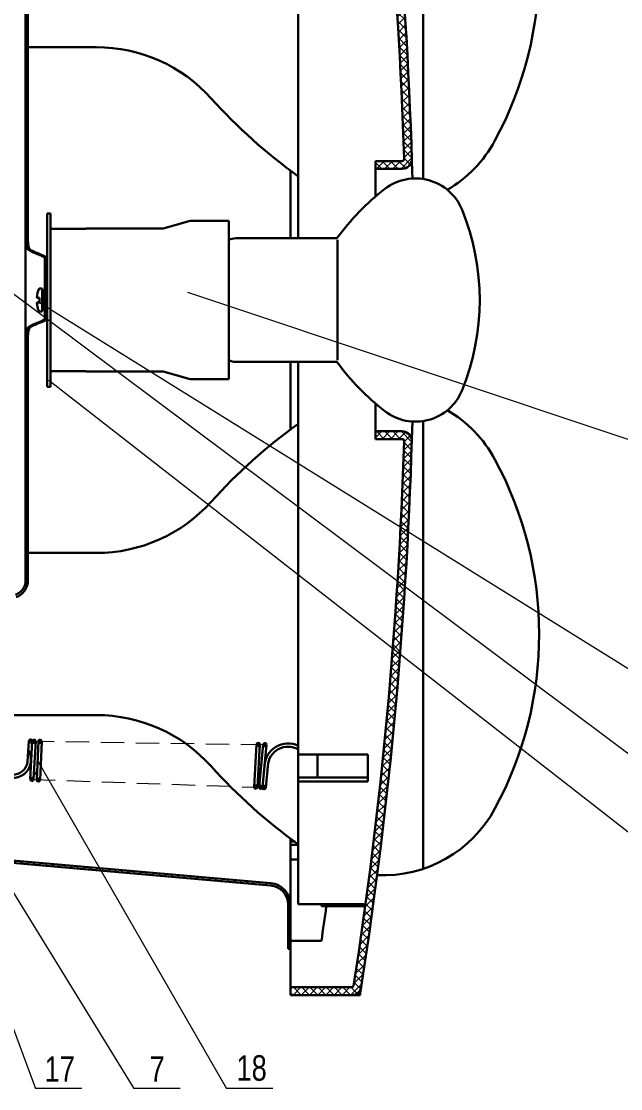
# Model space of a CAD drawing. Extents: x 2851 to 5144, y -2460 to -454.
# Drawn here: x 3157 to 3234.6, y -712.6 to -574.3 of the extents above; entities that cross this region are included whole.
import ezdxf

# ---------------------------------------------------------------- set-up
doc = ezdxf.new("R2010")
doc.units = 0
doc.header["$LTSCALE"] = 1.21
doc.header["$MEASUREMENT"] = 0
doc.linetypes.add('DASHED', pattern=[0.75, 0.5, -0.25])
doc.layers.get('0').update_dxf_attribs({"linetype": 'CONTINUOUS', "lineweight": 30})
for name, color, linetype, lineweight in [('dash', 3, 'DASHED', 15), ('dim', 5, 'CONTINUOUS', 15), ('hatch', 24, 'CONTINUOUS', 15)]:
    doc.layers.add(name, color=color, linetype=linetype, lineweight=lineweight)
doc.styles.get("Standard").update_dxf_attribs({"font": 'txt.shx', "width": 0.8, "height": 3})
pattern_1 = [(315, (-244.3558238916758, -1329.413102735518), (-0.5303300858899106, -0.5303300858899107), []), (225, (-244.3558238916758, -1329.413102735518), (-0.5303300858899107, 0.5303300858899106), [])]
pattern_2 = [(133.1573870608696, (2924.907033946151, -1190.042338297139), (-0.1053689791774537, -0.09880068703184976), [])]
pattern_3 = [(45, (-244.3558238916758, 108.5351092320088), (-0.4419417382415922, 0.4419417382415922), [])]

msp = doc.modelspace()

# ---------------------------------------------------------------- hatches: boundary and pattern name
at = {"layer": 'hatch'}
h = msp.add_hatch(dxfattribs=at)
h.set_pattern_fill('ANSI37', color=256, scale=6, style=0)
h.set_pattern_definition([(45, (-244.3558238916758, 108.5351092320088), (-0.5303300858899106, 0.5303300858899107), []), (135, (-244.3558238916758, 108.5351092320088), (-0.5303300858899107, -0.5303300858899106), [])])
h.paths.add_polyline_path([(3201.039912748318, -521.6889967517546), (3200.028061380392, -521.6889967517546, -0.004440709959771278), (3201.513829884642, -531.9027724209863, -0.005074426510831271), (3201.514515690909, -531.9078001478899, -0.02604020688589742), (3206.558759476365, -592.180959992441, -0.4244078990217468), (3206.308257734896, -592.4389967517544), (3202.845676205733, -592.4389967517544), (3202.845676205733, -593.4389967517544), (3206.310259948101, -593.4389967517544, 0.4230691863674133), (3207.558278875087, -592.1499576219378, 0.03042036854671357)])
h = msp.add_hatch(dxfattribs=at)
h.set_pattern_fill('ANSI31', color=256, scale=5, style=0)
h.set_pattern_definition(pattern_3)
h.paths.add_polyline_path([(3157.845676205734, -571.7865962517917), (3157.545676205733, -571.7865962517917), (3157.545676205732, -585.6192090168546), (3157.845676205733, -585.6192090168546)])
h = msp.add_hatch(dxfattribs=at)
h.set_pattern_fill('ANSI31', color=256, scale=5, style=0)
h.set_pattern_definition(pattern_3)
h.paths.add_polyline_path([(3160.345676205734, -604.9389967517544), (3160.045676205733, -604.9389967517544), (3160.045676205733, -612.9389967517544), (3160.345676205734, -612.9389967517544)])
h = msp.add_hatch(dxfattribs=at)
h.set_pattern_fill('ANSI37', color=256, scale=6, style=0)
h.set_pattern_definition(pattern_1)
h.paths.add_polyline_path([(3201.039912748318, -699.1889967517546), (3200.028061380392, -699.1889967517546, 0.004440709959771278), (3201.513829884642, -688.975221082523, 0.005074426510831271), (3201.514515690909, -688.9701933556194, 0.02604020688589742), (3206.558759476365, -628.6970335110683, 0.4244078990217468), (3206.308257734896, -628.4389967517549), (3202.845676205733, -628.4389967517549), (3202.845676205733, -627.4389967517549), (3206.310259948101, -627.4389967517549, -0.4230691863674133), (3207.558278875087, -628.7280358815715, -0.03042036854671357)])
h = msp.add_hatch(dxfattribs=at)
h.set_pattern_fill('ANSI31', color=256, scale=5, style=0)
h.set_pattern_definition(pattern_3)
h.paths.add_polyline_path([(3157.845676205733, -632.2587844866547), (3157.545676205733, -632.2587844866546), (3157.545676205733, -643.1889967517543), (3157.845676205733, -643.1889967517543)])
h = msp.add_hatch(dxfattribs=at)
h.set_pattern_fill('ANSI31', color=256, scale=5, style=0)
h.set_pattern_definition(pattern_3)
edge = h.paths.add_edge_path()
edge.add_line((3157.845676205734, -643.1889967517544), (3157.545676205732, -643.1889967517543))
edge.add_line((3157.545676205732, -643.1889967517543), (3157.545676205732, -646.7266294148554))
edge.add_spline(control_points=[(3157.545676205733, -646.7266294148548), (3157.540622644885, -646.826825539322), (3157.535569084038, -646.9270216637894), (3157.522411642371, -647.0260981541046)], knot_values=[0, 0, 0, 0, 0.3002122798432771, 0.3002122798432771, 0.3002122798432771, 0.3002122798432771], degree=3, periodic=0)
edge.add_line((3157.522411642371, -647.0260981541045), (3157.824425599341, -647.0260981541045))
edge.add_spline(control_points=[(3157.824425599341, -647.0260981541044), (3157.835586201452, -646.9268380328908), (3157.840631203593, -646.8267337238728), (3157.845676205733, -646.7266294148548)], knot_values=[2.509321301873535, 2.509321301873535, 2.509321301873535, 2.509321301873535, 2.809259297175016, 2.809259297175016, 2.809259297175016, 2.809259297175016], degree=3, periodic=0)
edge.add_line((3157.845676205733, -646.7266294148529), (3157.845676205734, -643.1889967517544))
edge = h.paths.add_edge_path()
edge.add_spline(control_points=[(3157.184314593877, -648.3428096696757), (3157.227216935454, -648.2992464399553), (3157.358610668093, -648.1549999037583), (3157.548026038879, -647.8840033632742), (3157.717239456672, -647.5182773326914), (3157.79847874618, -647.2255727892189), (3157.820654328862, -647.0596390653577), (3157.824425599341, -647.0260981541044)], knot_values=[1.020392693149667, 1.020392693149667, 1.020392693149667, 1.020392693149667, 1.20365701132848, 1.60499474588372, 2.006468079345108, 2.407969484458152, 2.509321301873535, 2.509321301873535, 2.509321301873535, 2.509321301873535], degree=3, periodic=0)
edge.add_line((3157.824425599342, -647.0260981541045), (3157.522411642372, -647.0260981541045))
edge.add_spline(control_points=[(3157.522411642371, -647.0260981541046), (3157.520262744019, -647.0422795146023), (3157.501061023107, -647.1734120414221), (3157.433925323415, -647.4151811603073), (3157.311364744135, -647.6800401321979), (3157.217630466604, -647.8275905910313), (3157.184314593876, -647.8752674551745)], knot_values=[0.3002122798432771, 0.3002122798432771, 0.3002122798432771, 0.3002122798432771, 0.3492435193484723, 0.6982924698557911, 1.047198517900249, 1.221433111622693, 1.221433111622693, 1.221433111622693, 1.221433111622693], degree=3, periodic=0)
edge.add_line((3157.184314593877, -647.8752674551722), (3157.184314593878, -648.3428096696755))
h = msp.add_hatch(dxfattribs=at)
h.set_pattern_fill('ANSI31', color=256, scale=1.155555555555555, angle=88.15738706086961, style=0)
h.set_pattern_definition(pattern_2)
h.paths.add_polyline_path([(3158.201767813798, -667.3431507251807, 1), (3158.187834362047, -667.7762599916484, 1)])
h.paths.add_polyline_path([(3158.412095156136, -667.5635416738309), (3158.845178967652, -667.5711877458864, 0.4015314254767622), (3158.635492941122, -667.3570885799218, 0.4099788777708844)])
h.paths.add_polyline_path([(3158.412095156136, -667.5635416738309, 0.4184609652890624), (3158.621559489371, -667.7901978463894, 0.3933473828172411), (3158.84402393489, -667.5961193621332), (3158.845187187308, -667.5752140822533, 0.004645882687723972), (3158.845178967652, -667.5711877458864)])
h.paths.add_polyline_path([(3159.409625564913, -667.7958320563328, 0.4157619322966682), (3159.633180710361, -667.5850998754651), (3159.199933323021, -667.5774509154875, 0.4072803002230311)])
h.paths.add_polyline_path([(3159.423559016664, -667.3627227898651, 0.4061277896325561), (3159.200313494933, -667.5663187616105), (3159.200026471684, -667.5726675486762, 0.005520484029478021), (3159.199933323021, -667.5774509154875), (3159.633180710361, -667.5850998754651, 0.4126668858483332)])
h = msp.add_hatch(dxfattribs=at)
h.set_pattern_fill('ANSI31', color=256, scale=1.155555555555555, angle=88.15738706086961, style=0)
h.set_pattern_definition([(133.1573870608696, (2934.617198596653, -1190.121084422613), (-0.1053689791774537, -0.09880068703184976), [])])
h.paths.add_polyline_path([(3187.127889729732, -673.5006765296159, 0.4102448356757549), (3187.337552230496, -673.7212588929906, 0.4012864821800137), (3187.560551999612, -673.521262299276)])
h.paths.add_polyline_path([(3187.351485682247, -673.2881496265229, 0.4181934579052617), (3187.127889729732, -673.5006765296159), (3187.560551999612, -673.521262299276, 0.4272598968403215)])
h.paths.add_polyline_path([(3188.000749666438, -673.3214808310424, 0.4148928359751398), (3187.7772127362, -673.531570866323), (3188.209258486853, -673.5521273024274, -0.01293258460475305), (3188.210080375917, -673.5409511165524), (3188.210448212049, -673.5372579193, 0.4037814566332768)])
h.paths.add_polyline_path([(3187.7772127362, -673.531570866323, 0.4135346148825305), (3187.986816214687, -673.7545900975097, 0.3901042898172593), (3188.209014256992, -673.5629337548321, -0.01247410828289234), (3188.209258486853, -673.5521273024274)])
h.paths.add_polyline_path([(3188.210449008757, -673.537526212306, -0.02938846054952689), (3188.209014256992, -673.5629337548321, 0.4041415440587575), (3188.418713599311, -673.7789791360957, 1), (3188.432647051062, -673.345869869628, 0.3901042898172593)])
h.paths.add_polyline_path([(3187.453146739992, -667.9835735976967, 0.3948913189458698), (3187.662719550066, -668.1927070574937, 0.4032998946327503), (3187.885828905222, -667.991212578708)])
h.paths.add_polyline_path([(3187.45474580021, -667.9488570705056), (3187.453027695285, -667.9780242875656, 0.006404786030818927), (3187.453146739992, -667.9835735976967), (3187.885828905222, -667.991212578708, 0.4252121072975331), (3187.676653001817, -667.7595977910265, 0.3868976272723024)])
h.paths.add_polyline_path([(3188.542914287696, -667.7861357563748, 1), (3188.528980835945, -668.2192450228425, 1)])
h = msp.add_hatch(dxfattribs=at)
h.set_pattern_fill('ANSI31', color=256, scale=1.155555555555555, angle=88.15738706086961, style=0)
h.set_pattern_definition(pattern_2)
h.paths.add_polyline_path([(3158.394982233859, -672.3019133860444, 1), (3158.316172728548, -672.7280199920135, 1)])
h = msp.add_hatch(dxfattribs=at)
h.set_pattern_fill('ANSI31', color=256, scale=1.155555555555555, angle=88.15738706086961, style=0)
h.set_pattern_definition(pattern_2)
h.paths.add_polyline_path([(3159.197726181778, -672.3578187399213, 0.383443130924993), (3158.976162973032, -672.5444937147915), (3159.40722341508, -672.5650032705984, 0.3922922270179936)])
h.paths.add_polyline_path([(3158.976162973032, -672.5444937147915, 0.4456683872959901), (3159.183792730028, -672.790928006389, 0.4364800443392113), (3159.40722341508, -672.5650032705984)])
h = msp.add_hatch(dxfattribs=at)
h.set_pattern_fill('ANSI31', color=256, scale=5, style=0)
h.set_pattern_definition(pattern_3)
h.paths.add_polyline_path([(3154.853933571685, -682.927739274959, -0.3888787318525604), (3152.845676205733, -680.7361109391575), (3152.845676205733, -680.5601769141547), (3152.545676205732, -680.5601769141548), (3152.545676205733, -680.7361109391617, 0.3888787318601939), (3154.82778684886, -683.2265976844569), (3189.263565562597, -686.2393379415603, -0.3888787318535534), (3191.545676205733, -688.7298246867899), (3191.545676205733, -694.4389967517544), (3191.845676205734, -694.4389967517544), (3191.845676205734, -688.729824686755, 0.3888787318472801), (3189.289712285427, -685.9404795321541)])
h = msp.add_hatch(dxfattribs=at)
h.set_pattern_fill('ANSI37', color=256, scale=6, style=0)
h.set_pattern_definition(pattern_1)
h.paths.add_polyline_path([(3199.775092048033, -700.4389967517549), (3191.845676205733, -700.4389967517549), (3191.845676205733, -699.4389967517549), (3199.775092048033, -699.4389967517549, 0.3699687583417015), (3200.022156879571, -699.227193204698, 1.662881829784386e-05), (3200.028061380392, -699.1889967517546), (3201.039912748318, -699.1889967517546, -8.301136767016518e-05), (3201.010412000679, -699.3800062138152, -0.3699625008705061)])

# ---------------------------------------------------------------- linework, layer by layer
at = {"color": 7, "linetype": 'Continuous'}
for p, q in [((3192.845676205733, -602.4389967517544), (3192.845676205733, -532.1894096435548)), ((3157.545676205733, -568.3657757467544), (3157.545676205733, -646.7266294148548)), ((3157.845676205733, -602.6484423560545), (3157.845676205733, -568.3657757467544)), ((3166.700920782033, -577.6889967517544), (3157.845676205733, -577.6889967517544)), ((3157.545676205733, -585.6192090168546), (3157.845676205733, -585.6192090168546)), ((3206.308888725833, -592.4389967517544), (3202.845676205733, -592.4389967517544)), ((3202.845676205733, -597.0870924109548), (3202.845676205733, -592.4389967517544)), ((3191.845676205733, -593.6087132919546), (3191.845676205733, -602.4389967517544)), ((3206.308888725833, -593.4389967517544), (3202.845676205733, -593.4389967517544)), ((3160.345676205733, -621.6642579415546), (3160.345676205734, -599.2137355619546)), ((3160.345676205733, -599.2137355619546), (3160.745676205733, -599.2137355619546)), ((3160.745676205733, -621.6642579415546), (3160.745676205733, -599.2137355619546)), ((3160.745676205733, -601.2137355619546), (3165.345676205733, -601.2137355619546)), ((3165.345676205733, -601.1889967517544), (3175.345676205733, -601.1889967517544)), ((3175.345676205733, -601.1889967517544), (3178.845676205733, -600.1889967517544)), ((3178.845676205733, -600.1889967517544), (3183.845676205733, -600.1889967517544)), ((3183.845676205734, -618.2257512254904), (3183.845676205733, -600.1889967517544)), ((3197.845676205733, -602.4389967517544), (3184.744290945533, -602.4389967517544)), ((3157.545676205733, -602.6484423560545), (3157.845676205733, -602.6484423560545)), ((3158.045676205733, -604.0159928558545), (3158.195676205733, -603.9596758449546)), ((3197.947427157533, -618.2389967517546), (3197.947427157533, -602.6389967517547)), ((3159.045676205733, -604.4769102093545), (3159.195676205733, -604.4245344336545)), ((3160.045676205733, -612.9389967517544), (3160.045676205733, -604.9389967517544)), ((3160.345676205733, -604.9389967517544), (3160.045676205733, -604.9389967517544)), ((3159.688086914713, -608.9389967517544), (3159.280948196225, -608.9389967517544)), ((3159.688086914712, -611.9389967517544), (3159.280948196225, -611.9389967517544)), ((3159.045676205733, -613.4010832941548), (3159.195676205733, -613.4534590698548)), ((3160.345676205733, -612.9389967517544), (3160.045676205733, -612.9389967517544)), ((3158.045676205733, -613.8620006476548), (3158.195676205733, -613.9183176585547)), ((3157.545676205733, -615.2295511474548), (3157.845676205733, -615.2295511474548)), ((3157.845676205733, -615.2295511474548), (3157.845676205733, -646.7266294148548)), ((3183.845676205733, -620.6889967517544), (3183.845676205733, -618.2251274911545)), ((3197.845676205733, -618.4389967517544), (3184.744290945533, -618.4389967517544)), ((3191.845676205733, -618.4389967517544), (3191.845676205733, -627.2692802114547)), ((3192.845676205733, -618.4389967517544), (3192.845676205733, -688.6885838599545)), ((3160.745676205733, -619.6642579415546), (3165.345676205733, -619.6642579415546)), ((3165.345676205733, -619.6889967517544), (3175.345676205733, -619.6889967517544)), ((3175.345676205733, -619.6889967517544), (3178.845676205733, -620.6889967517544)), ((3160.345676205733, -621.6642579415546), (3160.745676205733, -621.6642579415546)), ((3178.845676205733, -620.6889967517544), (3183.845676205733, -620.6889967517544)), ((3202.845676205733, -628.4389967517544), (3202.845676205733, -623.7909010925545)), ((3206.308888725833, -627.4389967517544), (3202.845676205733, -627.4389967517544)), ((3206.308888725833, -628.4389967517544), (3202.845676205733, -628.4389967517544)), ((3157.545676205733, -632.2587844866547), (3157.845676205733, -632.2587844866547)), ((3166.700920782033, -643.1889967517544), (3157.845676205733, -643.1889967517544)), ((3166.700920782033, -664.1889967517544), (3155.439478203233, -664.1889967517544)), ((3201.845676205733, -669.3035542821548), (3192.845676205733, -669.3035542821548)), ((3195.345676205733, -669.3035542821548), (3195.345676205733, -672.2668255468546)), ((3201.845676205733, -672.7676558972547), (3201.845676205733, -669.3035542821548)), ((3201.845676205733, -672.2668255468546), (3192.845676205733, -672.2668255468546)), ((3201.845676205733, -672.7676558972547), (3192.845676205733, -672.7676558972547)), ((3191.845676205733, -680.1087132919546), (3191.845676205733, -700.4389967517544)), ((3191.845676205733, -680.5645758179547), (3192.467695975733, -680.5645758179547)), ((3191.845676205733, -680.9888398866545), (3192.845676205733, -680.9888398866545)), ((3189.263565562533, -686.2393379415547), (3154.827786848833, -683.2265976844545)), ((3189.289712285433, -685.9404795321547), (3154.853933571633, -682.9277392749544)), ((3192.845676205733, -682.9030534490547), (3191.845676205733, -682.9030534490547)), ((3191.545676205733, -694.4389967517544), (3191.545676205733, -688.7298246867548)), ((3201.276562393833, -688.6889967517544), (3192.845676205733, -688.6889967517544)), ((3195.845676205733, -688.9384800717547), (3195.845676205733, -688.6889967517544)), ((3201.521869267733, -688.9389967517544), (3195.845676205733, -688.9389967517544)), ((3195.845676205733, -693.4389967517544), (3191.845676205733, -693.4389967517544)), ((3191.845676205733, -694.4389967517544), (3191.545676205733, -694.4389967517544)), ((3199.775092048033, -699.4389967517544), (3191.845676205733, -699.4389967517544)), ((3191.845676205733, -700.4389967517544), (3200.845676205733, -700.4389967517544))]:
    msp.add_line(p, q, dxfattribs=at)
at = {"color": 6, "linetype": 'Continuous'}
for p, q in [((3209.045676205733, -594.7665935552933), (3209.045676205733, -536.7911288223548)), ((3209.045676205733, -684.0868646811545), (3209.045676205733, -626.111399948216))]:
    msp.add_line(p, q, dxfattribs=at)
for p, q in [((3159.688086914713, -608.9389967517543), (3159.688086914712, -611.9389967517543)), ((3159.688086914713, -609.3140548621412), (3159.913086848447, -609.3138319287168)), ((3159.913086848447, -609.0760482429323), (3159.913086848447, -611.8019232335605)), ((3159.913086848447, -609.0760482429323), (3160.045676205733, -609.0760482429323)), ((3160.045676205733, -609.0760482429323), (3160.045676205734, -611.8019232335605)), ((3158.979639132046, -610.1389967517546), (3159.347037098026, -610.1389967517543)), ((3158.979639132046, -610.7389967517545), (3159.347037098026, -610.7389967517545)), ((3159.347037098026, -610.4389967517544), (3159.347037098026, -610.1389967517543)), ((3159.347037098026, -610.1389967517543), (3159.347037098026, -610.7389967517545)), ((3159.6887556805, -610.5139268185652), (3159.9137556805, -609.9879352456667)), ((3159.6887556805, -610.7723194298402), (3159.9137556805, -610.246327856942)), ((3159.688086914713, -611.5639386413676), (3159.913086914712, -611.5639386413676)), ((3160.045676205734, -611.8019232335605), (3159.913086848447, -611.8019232335605)), ((3157.793984971304, -670.1759290953672), (3157.977836833302, -667.5553728722983)), ((3158.139305247869, -672.501898960338), (3158.412707103621, -667.5486480910344)), ((3158.974514373452, -672.5608637928407), (3159.200313494933, -667.5663187616163)), ((3158.571389563059, -672.495741971354), (3158.844977906018, -667.578975160994)), ((3159.407420585419, -672.5759223731319), (3159.632871086645, -667.5922360845824)), ((3187.128227213565, -673.4919635204604), (3187.454854282484, -667.9470154332465)), ((3187.885979233399, -667.9888725264217), (3187.56091596124, -673.5162571029208)), ((3188.3202698672, -667.9820124668898), (3187.796092082994, -673.44936320662)), ((3188.751536532391, -668.0242737214365), (3188.204452620424, -673.4889192331265)), ((3188.484871018891, -670.78196155474), (3188.210080375917, -673.5409511165525)), ((3188.917980285359, -670.7958950064912), (3188.641245662126, -673.5851449351597))]:
    msp.add_line(p, q)
for centre in [(3158.194801087923, -667.5597053584142), (3158.628526215247, -667.5736432131557), (3159.416592290789, -667.5792774230985), (3187.669686275942, -667.97615242426), (3188.53594756182, -668.0026903896087), (3158.355577481203, -672.5149666890287), (3159.190759455903, -672.5743733731551), (3187.344518956372, -673.5047042597567), (3187.993782940563, -673.5380354642759), (3188.425680325186, -673.5624245028619)]:
    msp.add_circle(centre, 0.2166666666666667)
at = {"color": 7, "linetype": 'Continuous'}
for centre, radius, start, end in [((2625.774247634233, -610.4389967517546), 581.0714285714, 1.800587947908161, 8.789274172208081), ((2625.774247634233, -610.4389967517546), 582.0714285714, 1.538728767412181, 8.789274172208081), ((3176.545676205733, -567.1889967517546), 47.5, 331.5881289940032, 28.41187100599673), ((3166.700920782033, -597.6889967517546), 20, 41.95454272900552, 90), ((3233.631712698533, -537.5203247252549), 70, 221.9545427290055, 234.3290897860934), ((3203.811726524733, -581.9389967517546), 16.5, 300.2923645541036, 331.5881289940032), ((3206.308888725833, -592.1889975591549), 1.2499999447, 270, 1.800588111406336), ((3206.308888725833, -592.1889975591549), 0.2499999889, 270, 1.800588111093626), ((3208.044308549933, -601.1889967517546), 6.5, 22.03998461969435, 127.6988684170052), ((3223.503317083733, -621.1914329821549), 31.78, 127.6988684170052, 143.8379982579074), ((3185.195676205733, -610.4389967517546), 31.15, 337.9600153803056, 22.03998461969435), ((3184.744290945533, -604.4389967517546), 2, 90, 116.6992542024716), ((3184.744290945533, -616.4389967517546), 2, 243.3007457975168, 270), ((3223.503317083733, -599.6865605213549), 31.78, 216.1620017420926, 232.3011315829948), ((3208.044308549933, -619.6889967517546), 6.5, 232.3011315829948, 337.9600153803056), ((3203.811726524733, -638.9389967517546), 16.5, 28.41187100599673, 59.70763544589633), ((3233.631712698533, -683.3576687782548), 70, 125.6709102139066, 138.0454572709945), ((2625.774247634233, -610.4389967517546), 582.0714285714, 351.2107258277929, 358.4543218498087), ((3206.308888725833, -628.6889959442548), 1.2499999447, 358.1994118885936, 90), ((2625.774247634233, -610.4389967517546), 581.0714285714, 351.2107258277929, 358.1994120520919), ((3206.308888725833, -628.6889959442548), 0.2499999889, 358.1994118889064, 90), ((3176.545676205733, -653.6889967517546), 47.5, 331.5881289940032, 28.41187100599673), ((3166.700920782033, -623.1889967517546), 20, 270, 318.0454572709945), ((3166.700920782033, -684.1889967517546), 20, 41.95454272900552, 90), ((3233.631712698533, -624.0203247252549), 70, 221.9545427290055, 234.3290897860934), ((3203.811726524733, -668.4389967517546), 16.5, 267.4019215315013, 331.5881289940032), ((3189.045676205733, -688.729824686755), 2.5, 0, 84.99999999999939), ((3189.045676205733, -688.729824686755), 2.8, 0, 84.99999999999939), ((2625.806552548433, -610.4389967517546), 576.05, 351.7157193462874, 352.1641928404889), ((3201.266479899233, -688.938920711055), 0.2499994645, 352.2427003440998, 90), ((3199.775092048033, -699.1889967517546), 0.25, 270, 351.2107258277929), ((3199.775092048033, -699.1889967517546), 1.25, 270, 351.2107258277929), ((2625.774247634233, -610.4389967517546), 582.0714285714, 351.1052302998069, 351.2039054639985)]:
    msp.add_arc(centre, radius, start, end, dxfattribs=at)
for centre, radius, start, end in [((3162.714653142144, -610.4389967517545), 3.747042788070102, 156.4020850538753, 175.4078051408659), ((3162.714653142144, -610.4389967517545), 3.747042788070102, 184.5921948591315, 203.59791494612), ((3155.855330761177, -669.9658818303135), 2.383333333333333, 226.1095862928871, 31.14210033042935), ((3191.516635884164, -670.8794957169965), 3.033333333333333, 64.01440512619754, 178.157387060881), ((3191.516635884164, -670.8794957169965), 2.6, 59.25824871202169, 178.157387060881), ((3155.855330761177, -669.9658818303135), 1.95, 219.2690873671769, 358.157387060881)]:
    msp.add_arc(centre, radius, start, end)
for points in [[(3157.545676205733, -602.6484423560545), (3157.550089380033, -602.8904634165546), (3157.566294219633, -603.1153089689545)], [(3157.566294219633, -603.1153089689545), (3157.598786695633, -603.3258346080546), (3157.647961180833, -603.5094855429546)], [(3157.647961180833, -603.5094855429546), (3157.649771148133, -603.5147637361546), (3157.720904408433, -603.6784705412546), (3157.811564770733, -603.8162004996547), (3157.839928201033, -603.8497248141547)], [(3157.839928201033, -603.8497248141547), (3157.920445675933, -603.9283369592548), (3158.045676205733, -604.0159928558545)], [(3157.845676205733, -602.6484423560545), (3157.848765427733, -602.8831578909547), (3157.860181254333, -603.1011252229545), (3157.882853548633, -603.3025915403545), (3157.918542665433, -603.4835138257548), (3157.968335947633, -603.6396968736548), (3158.014633789933, -603.7401367576548)], [(3158.014633789933, -603.7401367576548), (3158.031798201233, -603.7706269322547), (3158.108014834833, -603.8768757778547), (3158.156260602433, -603.9264641127546)], [(3158.156260602433, -603.9264641127546), (3158.195676205733, -603.9596758449546)], [(3158.512308713833, -604.1297770325544), (3158.195676205733, -603.9596758449546)], [(3158.138113048533, -604.0677192049546), (3158.045676205733, -604.0159928558545)], [(3158.696074299533, -604.3384705321545), (3158.361981232333, -604.1844441293546), (3158.138113048533, -604.0677192049546)], [(3158.845896748733, -604.2848811478547), (3158.512308713833, -604.1297770325544)], [(3159.045676205733, -604.4769102093545), (3158.696074299533, -604.3384705321545)], [(3159.195676205733, -604.4245344336545), (3158.845896748733, -604.2848811478547)], [(3159.045676205733, -604.4769102093545), (3159.154228701733, -604.5184246301545)], [(3159.154228701733, -604.5184246301545), (3159.293725008333, -604.5769799061544), (3159.498472328933, -604.6725869170544), (3159.552526346133, -604.6995390645546)], [(3159.195676205733, -604.4245344336545), (3159.480932328733, -604.5304257177548), (3159.716391747433, -604.6321920339545), (3159.773728724433, -604.6587596171547)], [(3159.552526346133, -604.6995390645546), (3159.668006137933, -604.7590810267546), (3159.740525577533, -604.7975597183548), (3159.805346756033, -604.8323557124548), (3159.862834835533, -604.8631608776544), (3159.912832699033, -604.8894400235548), (3159.955065733033, -604.9106203708546), (3159.989311616933, -604.9262058434546), (3160.015411509033, -604.9357585647548), (3160.025416926733, -604.9381821475548), (3160.033408189933, -604.9389967517544)], [(3159.773728724433, -604.6587596171547), (3159.911355627833, -604.7250850483546), (3160.069297338533, -604.8049331493547), (3160.135408629933, -604.8391113143547), (3160.156336137033, -604.8499502641547)], [(3160.156336137033, -604.8499502641547), (3160.192906173033, -604.8688243181545), (3160.241474162133, -604.8934933660547), (3160.280856928633, -604.9126103075545), (3160.282881786833, -604.9135538238546)], [(3160.282881786833, -604.9135538238546), (3160.310871804533, -604.9257266350545), (3160.322378034933, -604.9299442638547), (3160.331567987533, -604.9325617699545)], [(3158.362486133033, -613.6932990300546), (3158.696074384633, -613.5395229353547)], [(3158.512308713933, -613.7482164705547), (3158.845526227733, -613.5932722278548), (3159.083535294233, -613.4958467059545)], [(3158.696074384633, -613.5395229353547), (3159.045676205733, -613.4010832941548)], [(3159.154228381533, -613.3595689995544), (3159.045676205733, -613.4010832941548)], [(3159.083535294233, -613.4958467059545), (3159.195676205733, -613.4534590698548)], [(3159.552553713433, -613.1784407703548), (3159.497876874833, -613.2056997627545), (3159.294201813633, -613.3008038534548), (3159.154228381533, -613.3595689995544)], [(3159.773769222633, -613.2192148157545), (3159.715706975233, -613.2461147426546), (3159.481480654833, -613.3473452646548), (3159.195676205733, -613.4534590698548)], [(3160.033408189933, -612.9389967517544), (3160.025319850833, -612.9398285224546), (3160.015182103133, -612.9423013727545), (3159.988720174833, -612.9520355418548), (3159.954010220933, -612.9678837610544), (3159.911296981033, -612.9893467044548), (3159.860903431533, -613.0158605405549), (3159.803208570933, -613.0467872440548), (3159.738450493133, -613.0815432286544), (3159.666247651433, -613.1198368583545), (3159.552553713433, -613.1784407703548)], [(3160.103786276633, -613.0552554439545), (3160.066838425733, -613.0743263072544), (3159.909333368333, -613.1539073054545), (3159.773769222633, -613.2192148157545)], [(3160.331567987533, -612.9454317335548), (3160.322266397533, -612.9480859294548), (3160.310607987733, -612.9523707765546), (3160.280176770133, -612.9657004490545), (3160.240260323133, -612.9851069727546), (3160.191140097333, -613.0100772584545), (3160.133187515433, -613.0400319967547), (3160.103786276633, -613.0552554439545)], [(3157.566297975333, -614.7626761135547), (3157.550029963233, -614.9890216995544), (3157.545676205733, -615.2295511474548)], [(3157.647958889733, -614.3685073053547), (3157.598131088133, -614.5552813505545), (3157.566297975333, -614.7626761135547)], [(3157.839927017333, -614.0282702422545), (3157.810015570133, -614.0637304957544), (3157.719429465233, -614.2022857908545), (3157.648664101633, -614.3664425422547), (3157.647958889733, -614.3685073053547)], [(3158.045676205733, -613.8620006476548), (3157.919330416133, -613.9506056764548), (3157.839927017333, -614.0282702422545)], [(3158.014630235533, -614.1378636374546), (3157.967303487333, -614.2409279271545), (3157.917767732833, -614.3975503155547), (3157.882394623433, -614.5783974617547), (3157.859991248433, -614.7793026156545), (3157.848723836033, -614.9962789532545), (3157.845676205733, -615.2295511474548)], [(3158.156261924533, -613.9515289333548), (3158.107234153033, -614.0020156289546), (3158.030713760833, -614.1092052548546), (3158.014630235533, -614.1378636374546)], [(3158.045676205733, -613.8620006476548), (3158.362486133033, -613.6932990300546)], [(3158.195676205733, -613.9183176585547), (3158.156261924533, -613.9515289333548)], [(3158.195676205733, -613.9183176585547), (3158.512308713933, -613.7482164705547)], [(3157.545676205733, -646.7266294148548), (3157.515281153333, -647.0745477624545), (3157.425071851433, -647.4117382897547), (3157.277824635433, -647.7280509321548), (3157.077979401633, -648.0139789673548), (3156.831522926233, -648.2608943124545), (3156.545849349233, -648.4612842725545), (3156.229634673733, -648.6089679663545)], [(3156.332241432733, -648.8912902629544), (3156.695670797533, -648.7215803579546), (3157.024213050733, -648.4911749887546), (3157.307720252133, -648.2071947902544), (3157.537650454933, -647.8782509059546), (3157.707064095333, -647.5142730825545), (3157.810780941233, -647.1263991414547), (3157.845676205733, -646.7266294148548)]]:
    msp.add_spline(points, degree=3, dxfattribs=at)
msp.add_open_spline([(3159.023497490287, -671.4773857828304), (3158.925016145596, -671.6066003525426), (3158.825949201616, -671.7344992501926), (3158.683593439039, -671.9157776420177), (3158.64064154724, -671.9701508410452), (3158.597622040171, -672.0243075110186)], degree=3, knots=[11.73495992323025, 11.73495992323025, 11.73495992323025, 11.73495992323025, 12.17120912566173, 12.17120912566173, 12.35921670433478, 12.35921670433478, 12.35921670433478, 12.35921670433478])
at = {"layer": 'dash', "ltscale": 5}
for p, q in [((3158.194801087923, -667.5597053584146), (3188.53594756182, -668.002690389609)), ((3158.355577481203, -672.5149666890292), (3188.425680325186, -673.562424502862))]:
    msp.add_line(p, q, dxfattribs=at)
at = {"layer": 'dim'}
for p, q in [((3155.062645517377, -608.9309417466723), (3239.656441794463, -672.2247250355103)), ((3178.524219265706, -609.4218607612402), (3239.656441794463, -629.8301948555654)), ((3159.347037098026, -610.7389967517545), (3239.656441794463, -660.6961098804022)), ((3160.545676205733, -620.82720677824), (3239.656441794463, -682.5137164573625)), ((3142.7518057079, -669.2238015172843), (3158.815692621591, -712.5619461835649)), ((3159.087413934192, -670.0635912772285), (3183.564492306996, -712.5619461835649)), ((3147.521016161322, -673.5078395675179), (3171.558484991338, -712.5619461835649)), ((3164.815692621591, -712.5619461835649), (3158.815692621591, -712.5619461835649)), ((3177.558484991338, -712.5619461835649), (3171.558484991338, -712.5619461835649)), ((3189.564492306996, -712.5619461835649), (3183.564492306996, -712.5619461835649))]:
    msp.add_line(p, q, dxfattribs=at)

# ---------------------------------------------------------------- texts
at = {"char_height": 3.3, "width": 39, "attachment_point": 1}
for s, insert in [('{\\fￋￎￌ￥|b0|i0|c134|p2;17}', (3159.997045309461, -708.3713319707638)), ('{\\fￋￎￌ￥|b0|i0|c134|p2;7}', (3173.582803335663, -708.3713319707638)), ('{\\fￋￎￌ￥|b0|i0|c134|p2;18}', (3184.848409037613, -708.2308897179862))]:
    msp.add_mtext(s, dxfattribs=dict(at, insert=insert))

doc.saveas('drawing.dxf')
